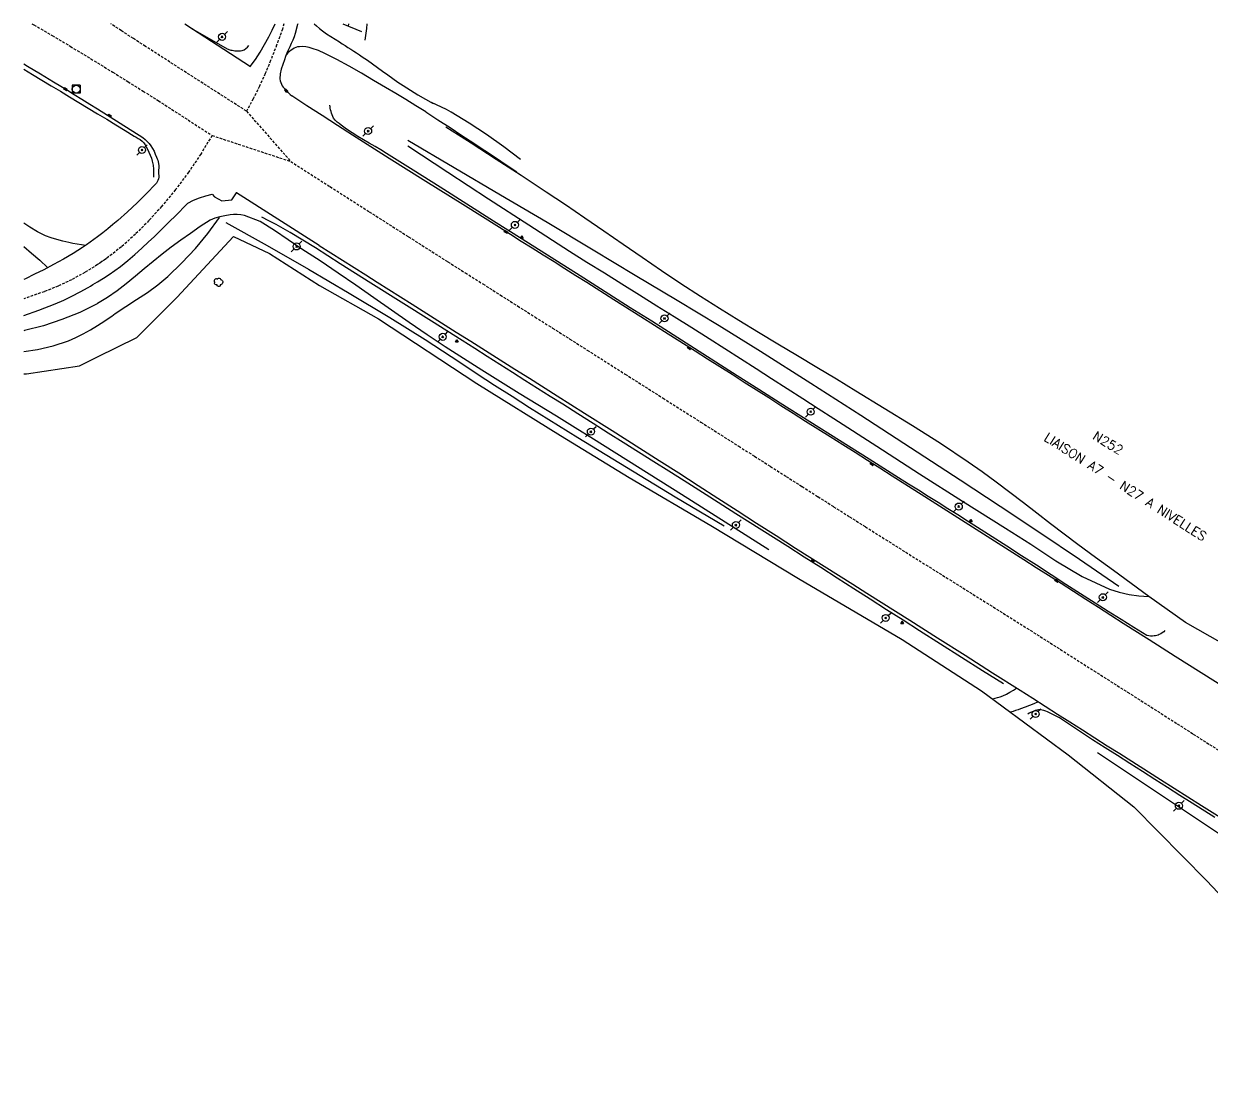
# Model space of a CAD drawing. Header units: millimetres. Extents: x 146000 to 147000, y 145000 to 146000.
# Drawn here: x 146000 to 146225.3, y 145800.9 to 146000 of the extents above; entities that cross this region are included whole.
import ezdxf
from ezdxf.enums import TextEntityAlignment as Align

# ---------------------------------------------------------------- set-up
doc = ezdxf.new("R2010")
doc.units = ezdxf.units.MM
doc.linetypes.add('DASHED', pattern=[0.75, 0.5, -0.25])
doc.layers.get('0').update_dxf_attribs({"linetype": 'CONTINUOUS'})
for name, color, linetype in [('W0001', 6, 'DASHED'), ('W0008', 7, 'CONTINUOUS'), ('W0010', 4, 'CONTINUOUS'), ('W0017', 7, 'CONTINUOUS'), ('W0071', 7, 'CONTINUOUS'), ('W0120', 7, 'CONTINUOUS'), ('W0211', 2, 'CONTINUOUS'), ('W0214', 2, 'CONTINUOUS'), ('W0220', 5, 'DASHED'), ('W0300', 7, 'CONTINUOUS'), ('W0330', 7, 'CONTINUOUS'), ('W0401', 7, 'CONTINUOUS'), ('W0420', 7, 'CONTINUOUS'), ('W0473', 7, 'CONTINUOUS'), ('W0850', 7, 'CONTINUOUS'), ('W0989', 7, 'CONTINUOUS'), ('W0990', 7, 'CONTINUOUS')]:
    doc.layers.add(name, color=color, linetype=linetype)
doc.styles.get("Standard").update_dxf_attribs({"font": 'romans.shx', "width": 0.85})

# ---------------------------------------------------------------- blocks, each defined once
blk = doc.blocks.new('T401')
for p, q in [((-0.3, 0.3), (0, 0.3)), ((-0.3, -0.25), (-0.3, 0.3)), ((-0.3, 0.15), (0, 0.15)), ((-0.3, 0), (0, 0)), ((0, 0.3), (0, -0.25)), ((-0.3, -0.15), (0, -0.15)), ((-0.3, -0.25), (-0.3, -0.3)), ((-0.3, -0.3), (0, -0.3)), ((0, -0.3), (0, -0.25))]:
    blk.add_line(p, q)
blk = doc.blocks.new('T420')
for p, q in [((0.75, 0.75), (-0.75, 0.75)), ((-0.75, 0.75), (-0.75, -0.75)), ((0.75, 0.75), (0.75, -0.75)), ((0.75, -0.75), (-0.75, -0.75))]:
    blk.add_line(p, q)
blk.add_ellipse((0, 0), major_axis=(-0.53, 0.53), ratio=1, start_param=3.926991, end_param=10.210176)
blk = doc.blocks.new('T473')
for p, q in [((-0.166667, 0.166667), (0.166667, -0.166667)), ((-0.166667, -0.166667), (0.166667, 0.166667)), ((0.500001, 0.500001), (1.000002, 1.000002)), ((-1.000002, -1.000002), (-0.500001, -0.500001))]:
    blk.add_line(p, q)
blk.add_ellipse((0, 0), major_axis=(0.471405, 0.471405), ratio=1, start_param=5.4977871438, end_param=11.780972451)
blk = doc.blocks.new('T300')
for p, q in [((-0.8, 0.51), (-0.86, 0.34)), ((-0.86, 0.34), (-0.86, 0.17)), ((-0.86, 0.17), (-0.74, 0.06)), ((-0.69, 0.63), (-0.8, 0.51)), ((-0.8, -0.06), (-0.74, 0.06)), ((-0.74, 0.06), (-0.69, 0.11)), ((-0.57, 0.69), (-0.69, 0.63)), ((-0.46, 0.69), (-0.57, 0.69)), ((-0.29, 0.63), (-0.46, 0.69)), ((-0.29, 0.63), (-0.17, 0.74)), ((-0.23, 0.57), (-0.29, 0.63)), ((-0.17, 0.74), (-0.06, 0.8)), ((-0.06, 0.8), (0.06, 0.8)), ((0.06, 0.8), (0.23, 0.74)), ((0.23, 0.74), (0.34, 0.63)), ((0.34, 0.63), (0.4, 0.51)), ((0.46, 0.46), (0.34, 0.46)), ((0.4, 0.51), (0.4, 0.46)), ((0.57, 0.4), (0.46, 0.46)), ((0.57, 0.4), (0.69, 0.29)), ((0.69, 0.29), (0.74, 0.17)), ((0.74, 0.06), (0.69, -0.17)), ((0.74, 0.17), (0.74, 0.06)), ((-0.8, -0.17), (-0.8, -0.06)), ((-0.8, -0.23), (-0.8, -0.17)), ((-0.74, -0.34), (-0.8, -0.23)), ((-0.69, -0.4), (-0.74, -0.34)), ((-0.51, -0.46), (-0.69, -0.4)), ((-0.4, -0.46), (-0.51, -0.46)), ((-0.4, -0.46), (-0.34, -0.46)), ((-0.34, -0.46), (-0.34, -0.4)), ((-0.34, -0.51), (-0.34, -0.46)), ((-0.29, -0.63), (-0.34, -0.51)), ((-0.17, -0.74), (-0.29, -0.63)), ((-0.06, -0.8), (-0.17, -0.74)), ((0.06, -0.8), (-0.06, -0.8)), ((0.17, -0.74), (0.06, -0.8)), ((0.23, -0.69), (0.17, -0.74)), ((0.29, -0.46), (0.23, -0.46)), ((0.29, -0.63), (0.23, -0.69)), ((0.46, -0.4), (0.29, -0.46)), ((0.34, -0.51), (0.29, -0.63)), ((0.34, -0.51), (0.34, -0.46)), ((0.57, -0.34), (0.46, -0.4)), ((0.63, -0.29), (0.57, -0.34)), ((0.69, -0.17), (0.63, -0.29))]:
    blk.add_line(p, q)
blk = doc.blocks.new('T850')
for p, q in [((-0.25, -0.15), (0, 0.32)), ((0, 0.32), (0.25, -0.15)), ((-0.25, -0.15), (0.25, -0.15))]:
    blk.add_line(p, q)
for major_axis in [(-0.106, 0.106), (-0.0354, 0.0354), (-0.0236, 0.0236)]:
    blk.add_ellipse((0, 0), major_axis=major_axis, ratio=1, start_param=3.926991, end_param=10.210176)

msp = doc.modelspace()

# ---------------------------------------------------------------- linework, layer by layer
at = {"layer": 'W0001'}
for points in [[(146001.54, 146000), (146001.93, 145999.78), (146005.39, 145997.76), (146008.82, 145995.72), (146010.12, 145994.94), (146011.41, 145994.16), (146012.71, 145993.37), (146014, 145992.58)], [(146042.25, 145983.43), (146023.07, 145995.71), (146020.8, 145997.18), (146018.53, 145998.67), (146016.5, 146000)], [(146049.36, 146000), (146049.06, 145998.97), (146047.97, 145995.96), (146046.82, 145993), (146045.8, 145990.54), (146044.71, 145988.13), (146043.52, 145985.75), (146042.25, 145983.43)], [(146014, 145992.58), (146016.89, 145990.81), (146019.77, 145989.02), (146022.64, 145987.22), (146025.51, 145985.41), (146035.72, 145978.81)], [(146042.25, 145983.43), (146050.65, 145973.87)], [(146035.72, 145978.81), (146033.58, 145975.27), (146031.27, 145971.84), (146028.79, 145968.53), (146026.16, 145965.35), (146023.74, 145962.67), (146021.2, 145960.1), (146018.52, 145957.68), (146015.67, 145955.45), (146015.25, 145955.16), (146014.84, 145954.87), (146014.42, 145954.58), (146014, 145954.3)], [(146035.72, 145978.81), (146050.65, 145973.87)], [(146050.65, 145973.87), (146058.1, 145969.1), (146065.55, 145964.34), (146073.01, 145959.59), (146080.47, 145954.84), (146083.77, 145952.74), (146087.08, 145950.65), (146090.38, 145948.55), (146093.69, 145946.46), (146097, 145944.37), (146100.3, 145942.28), (146103.61, 145940.18), (146106.91, 145938.09), (146114.1, 145933.53), (146121.28, 145928.98), (146128.46, 145924.42), (146135.64, 145919.86), (146138.64, 145917.95), (146141.64, 145916.04), (146144.64, 145914.12), (146147.64, 145912.21), (146150.64, 145910.3), (146153.64, 145908.39), (146156.65, 145906.48), (146159.65, 145904.58), (146163.48, 145902.17), (146167.3, 145899.76), (146171.13, 145897.36), (146174.97, 145894.96), (146178.8, 145892.56), (146182.63, 145890.16), (146186.46, 145887.76), (146190.28, 145885.35), (146196.65, 145881.31), (146203.02, 145877.27), (146209.38, 145873.22), (146215.74, 145869.16), (146218.81, 145867.21), (146221.87, 145865.25), (146224.94, 145863.29), (146228, 145861.33)], [(146014, 145954.3), (146011.58, 145952.81), (146009.08, 145951.45), (146006.51, 145950.23), (146003.88, 145949.17), (146000, 145947.84)]]:
    msp.add_lwpolyline(points, dxfattribs=at)
at = {"layer": 'W0008'}
for points in [[(146030.54, 146000), (146042.99, 145991.89)], [(146042.98, 145991.89), (146043.94, 145993.24), (146044.85, 145994.62), (146045.7, 145996.04), (146046.48, 145997.49), (146047.12, 145998.76), (146047.69, 146000)], [(146051.99, 146000), (146051.96, 145999.88), (146051.49, 145998.15), (146051.28, 145997.5), (146051.03, 145996.87), (146050.76, 145996.25), (146050.48, 145995.63), (146050.19, 145995.02), (146049.92, 145994.4), (146049.66, 145993.78), (146049.44, 145993.14), (146049.15, 145992.27), (146048.86, 145991.39), (146048.65, 145990.47), (146048.6, 145989.53), (146048.65, 145989.18), (146048.75, 145988.85), (146048.89, 145988.53), (146049.05, 145988.23), (146049.2, 145988), (146049.39, 145987.78), (146049.58, 145987.58), (146049.77, 145987.38), (146050.03, 145987.1), (146050.29, 145986.83), (146050.56, 145986.56), (146050.84, 145986.3)], [(146014, 145983.78), (146012.52, 145984.7), (146011.04, 145985.62), (146009.56, 145986.53), (146008.08, 145987.44), (146005.63, 145988.93), (146003.18, 145990.42), (146000.73, 145991.9), (146000, 145992.34)], [(146228.31, 145873.75), (146223.37, 145876.87), (146218.44, 145879.99), (146213.51, 145883.12), (146208.58, 145886.25), (146206.22, 145887.76), (146203.86, 145889.27), (146201.5, 145890.78), (146199.14, 145892.29), (146196.78, 145893.8), (146194.42, 145895.31), (146192.06, 145896.82), (146189.7, 145898.33), (146183.46, 145902.3), (146177.21, 145906.27), (146170.96, 145910.24), (146164.71, 145914.2), (146162.37, 145915.68), (146160.03, 145917.17), (146157.69, 145918.65), (146155.35, 145920.13), (146153, 145921.61), (146150.66, 145923.09), (146148.32, 145924.57), (146145.98, 145926.05), (146143.65, 145927.53), (146141.33, 145929.01), (146139.01, 145930.48), (146136.68, 145931.96), (146134.36, 145933.44), (146132.04, 145934.92), (146129.71, 145936.4), (146127.39, 145937.88), (146122.24, 145941.14), (146117.09, 145944.4), (146111.94, 145947.65), (146106.79, 145950.9), (146104.72, 145952.21), (146102.65, 145953.51), (146100.59, 145954.81), (146098.52, 145956.11), (146096.45, 145957.42), (146094.38, 145958.72), (146092.31, 145960.02), (146090.24, 145961.32), (146083.27, 145965.7), (146076.3, 145970.08), (146069.33, 145974.46), (146062.38, 145978.87), (146059.49, 145980.72), (146056.6, 145982.57), (146053.72, 145984.43), (146050.84, 145986.3)], [(146022.6, 145978.39), (146014, 145983.78)], [(146022.6, 145978.4), (146023.02, 145978.06), (146023.41, 145977.68), (146023.77, 145977.28), (146024.1, 145976.85), (146024.43, 145976.34), (146024.71, 145975.8), (146024.96, 145975.25), (146025.2, 145974.69), (146025.32, 145974.4), (146025.43, 145974.1), (146025.52, 145973.79), (146025.59, 145973.48), (146025.62, 145973.06), (146025.61, 145972.64), (146025.58, 145972.22), (146025.57, 145971.8), (146025.57, 145971.5), (146025.6, 145971.19), (146025.6, 145970.87), (146025.55, 145970.56), (146025.45, 145970.28), (146025.32, 145970.02), (146025.16, 145969.78), (146024.97, 145969.56)], [(146024.97, 145969.56), (146023.26, 145967.77), (146021.5, 145966.03), (146019.69, 145964.34), (146017.83, 145962.7), (146016.89, 145961.9), (146015.94, 145961.11), (146014.98, 145960.34), (146014, 145959.59)], [(146031.11, 145965.99), (146032.22, 145966.53), (146033.36, 145966.99), (146034.54, 145967.36), (146035.74, 145967.65), (146036.17, 145967.15), (146037.6, 145966.4), (146039.45, 145966.6), (146040.33, 145967.93), (146040.33, 145967.93), (146040.33, 145967.93), (146040.32, 145967.93), (146040.32, 145967.93)], [(146056.07, 145957.95), (146040.33, 145967.93)], [(146014, 145951.04), (146015.11, 145951.74), (146016.21, 145952.46), (146017.29, 145953.2), (146018.35, 145953.97), (146019.74, 145955.07), (146021.07, 145956.23), (146022.38, 145957.41), (146023.68, 145958.61), (146024.73, 145959.59), (146025.76, 145960.58), (146026.78, 145961.59), (146027.8, 145962.6), (146028.64, 145963.44), (146029.48, 145964.28), (146030.32, 145965.13), (146031.15, 145965.98)], [(146014, 145959.59), (146013.3, 145959.07), (146012.6, 145958.56), (146011.89, 145958.06), (146011.17, 145957.58), (146009.37, 145956.43), (146007.53, 145955.36), (146005.66, 145954.33), (146003.78, 145953.35), (146002.06, 145952.47), (146000.32, 145951.6), (146000, 145951.46)], [(146056.07, 145957.95), (146058.27, 145956.56), (146060.47, 145955.16), (146062.67, 145953.77), (146064.87, 145952.37), (146067.06, 145950.98), (146069.26, 145949.58), (146071.46, 145948.19), (146073.66, 145946.79), (146076.45, 145945.03), (146079.23, 145943.28), (146082.02, 145941.52), (146084.8, 145939.77), (146087.59, 145938.01), (146090.37, 145936.26), (146093.16, 145934.5), (146095.94, 145932.74), (146101.17, 145929.44), (146106.4, 145926.14), (146111.63, 145922.83), (146116.85, 145919.51), (146120.56, 145917.15), (146124.25, 145914.78), (146127.95, 145912.4), (146131.64, 145910.03), (146135.33, 145907.65), (146139.03, 145905.28), (146142.72, 145902.91), (146146.43, 145900.55), (146149.13, 145898.83), (146151.83, 145897.11), (146154.54, 145895.4), (146157.25, 145893.7), (146159.96, 145891.99), (146162.67, 145890.28), (146165.38, 145888.57), (146168.08, 145886.86), (146173.32, 145883.54), (146178.56, 145880.21), (146183.8, 145876.89), (146189.04, 145873.56), (146191.4, 145872.06), (146193.76, 145870.56), (146196.12, 145869.05), (146198.47, 145867.55), (146200.83, 145866.05), (146203.19, 145864.55), (146205.55, 145863.05), (146207.91, 145861.55), (146215.67, 145856.63), (146223.43, 145851.72), (146231.19, 145846.81)], [(146000, 145944.68), (146002.88, 145945.66), (146005.97, 145946.85), (146007.58, 145947.55), (146009.15, 145948.31), (146010.69, 145949.13), (146012.21, 145949.99), (146012.66, 145950.25), (146013.11, 145950.51), (146013.56, 145950.78), (146014, 145951.04)]]:
    msp.add_lwpolyline(points, dxfattribs=at)
at = {"layer": 'W0010'}
for points in [[(146030.56, 146000), (146032.1, 145998.95), (146038.58, 145995.27), (146038.75, 145995.19), (146038.93, 145995.13), (146039.12, 145995.07), (146039.3, 145995.02), (146039.55, 145994.97), (146039.8, 145994.92), (146040.05, 145994.89), (146040.3, 145994.87), (146040.58, 145994.85), (146040.85, 145994.84), (146041.14, 145994.86), (146041.41, 145994.92), (146041.79, 145995.08), (146042.14, 145995.3), (146042.45, 145995.57), (146042.72, 145995.88)], [(146000, 145991.36), (146001.65, 145990.37), (146003.41, 145989.3), (146005.18, 145988.24), (146006.94, 145987.18), (146008.71, 145986.13), (146010.47, 145985.07), (146012.24, 145984.01), (146014, 145982.94)], [(146213.06, 145883.94), (146210.61, 145885.46), (146208.16, 145886.99), (146205.71, 145888.52), (146203.27, 145890.07), (146200.47, 145891.85), (146197.67, 145893.65), (146194.88, 145895.46), (146192.09, 145897.27), (146189.3, 145899.08), (146186.51, 145900.88), (146183.71, 145902.68), (146180.91, 145904.47), (146179.05, 145905.65), (146177.18, 145906.83), (146175.31, 145908), (146173.44, 145909.17), (146171.58, 145910.34), (146169.71, 145911.51), (146167.84, 145912.68), (146165.97, 145913.86), (146160.35, 145917.4), (146154.73, 145920.94), (146149.11, 145924.49), (146143.49, 145928.04), (146139.43, 145930.62), (146135.36, 145933.21), (146131.3, 145935.79), (146127.24, 145938.38), (146123.18, 145940.96), (146119.12, 145943.55), (146115.06, 145946.13), (146111, 145948.71), (146105.53, 145952.18), (146100.06, 145955.65), (146094.58, 145959.11), (146089.11, 145962.57), (146084.04, 145965.78), (146078.97, 145969), (146073.9, 145972.21), (146068.82, 145975.4), (146067.74, 145976.06), (146066.65, 145976.7), (146065.55, 145977.34), (146064.45, 145977.97), (146063.36, 145978.62), (146062.28, 145979.29), (146061.23, 145980), (146060.2, 145980.75), (146059.82, 145981.05), (146059.44, 145981.36), (146059.09, 145981.7), (146058.78, 145982.09), (146058.61, 145982.39), (146058.49, 145982.71), (146058.39, 145983.03), (146058.3, 145983.36), (146058.22, 145983.65), (146058.15, 145983.96), (146058.1, 145984.26), (146058.07, 145984.57)], [(146014, 145982.94), (146015.74, 145981.89), (146017.48, 145980.83), (146019.22, 145979.76), (146020.95, 145978.69), (146021.33, 145978.47), (146021.72, 145978.26), (146022.1, 145978.02), (146022.44, 145977.74), (146022.75, 145977.4), (146023.01, 145977.02), (146023.25, 145976.63), (146023.46, 145976.23), (146023.74, 145975.67), (146024, 145975.1), (146024.21, 145974.52), (146024.38, 145973.91), (146024.52, 145973.16), (146024.6, 145972.41), (146024.62, 145971.65), (146024.59, 145970.89)], [(146185.88, 145874.77), (146181.89, 145877.28), (146177.9, 145879.8), (146173.92, 145882.32), (146169.94, 145884.85), (146166.81, 145886.84), (146163.69, 145888.84), (146160.56, 145890.84), (146157.44, 145892.83), (146154.31, 145894.83), (146151.18, 145896.83), (146148.06, 145898.82), (146144.93, 145900.82), (146140.01, 145903.94), (146135.09, 145907.05), (146130.17, 145910.17), (146125.25, 145913.28), (146122.38, 145915.1), (146119.5, 145916.91), (146116.62, 145918.73), (146113.74, 145920.54), (146110.87, 145922.36), (146107.99, 145924.17), (146105.11, 145925.99), (146102.24, 145927.81), (146099.85, 145929.32), (146097.47, 145930.83), (146095.08, 145932.35), (146092.7, 145933.86), (146090.31, 145935.38), (146087.93, 145936.89), (146085.54, 145938.41), (146083.15, 145939.92), (146077.38, 145943.55), (146071.6, 145947.19), (146065.83, 145950.82), (146060.05, 145954.45), (146057.69, 145955.95), (146055.34, 145957.47), (146052.97, 145958.96), (146050.57, 145960.4), (146049.24, 145961.16), (146047.88, 145961.89), (146046.52, 145962.6), (146045.14, 145963.28)], [(146216.49, 145884.91), (146216.25, 145884.68), (146215.98, 145884.47), (146215.71, 145884.29), (146215.41, 145884.13), (146215.18, 145884.03), (146214.94, 145883.95), (146214.69, 145883.9), (146214.45, 145883.86), (146214.1, 145883.84), (146213.75, 145883.84), (146213.41, 145883.88), (146213.06, 145883.94)], [(146225.93, 145849.42), (146221.67, 145852.12), (146219.3, 145853.62), (146216.94, 145855.13), (146214.57, 145856.64), (146212.21, 145858.15), (146209.85, 145859.66), (146207.48, 145861.17), (146205.12, 145862.67), (146202.74, 145864.17), (146200.66, 145865.54), (146198.59, 145866.97), (146196.46, 145868.33), (146194.21, 145869.47), (146193.88, 145869.6), (146193.54, 145869.72), (146193.19, 145869.81), (146192.83, 145869.85), (146192.51, 145869.84), (146192.19, 145869.79), (146191.89, 145869.71), (146191.59, 145869.61), (146191.29, 145869.49), (146191, 145869.35), (146190.73, 145869.19), (146190.47, 145869.01)]]:
    msp.add_lwpolyline(points, dxfattribs=at)
at = {"layer": 'W0017'}
for points in [[(146011.74, 145957.95), (146010.93, 145958.06), (146010.13, 145958.18), (146009.33, 145958.33), (146008.53, 145958.5), (146007.42, 145958.77), (146006.3, 145959.05), (146005.2, 145959.39), (146004.13, 145959.8), (146002.61, 145960.54), (146001.16, 145961.4), (146000, 145962.14)], [(146000, 145957.72), (146001.48, 145956.48), (146003.02, 145955.13), (146004.53, 145953.74)]]:
    msp.add_lwpolyline(points, dxfattribs=at)
at = {"layer": 'W0071'}
for points in [[(146055.08, 146000), (146055.54, 145999.58), (146056.09, 145999.11), (146056.65, 145998.66), (146057.43, 145998.1), (146058.24, 145997.58), (146059.06, 145997.07), (146059.87, 145996.56), (146060.41, 145996.21), (146060.96, 145995.86), (146061.5, 145995.51), (146062.05, 145995.16), (146062.59, 145994.81), (146063.14, 145994.46), (146063.68, 145994.11), (146064.22, 145993.75), (146065.19, 145993.08), (146066.16, 145992.39), (146067.12, 145991.7), (146068.08, 145991), (146069.04, 145990.31), (146070, 145989.62), (146070.98, 145988.95), (146071.96, 145988.29), (146073.36, 145987.4), (146074.78, 145986.53), (146076.21, 145985.7), (146077.66, 145984.88)], [(146076.3, 145983.27), (146074.39, 145984.44), (146072.48, 145985.6), (146070.56, 145986.75), (146068.63, 145987.89), (146066.34, 145989.25), (146064.04, 145990.6), (146061.72, 145991.93), (146059.37, 145993.19), (146058.24, 145993.79), (146057.11, 145994.37), (146055.94, 145994.91), (146054.73, 145995.33), (146054.14, 145995.49), (146053.53, 145995.61), (146052.91, 145995.67), (146052.29, 145995.65), (146051.95, 145995.59), (146051.63, 145995.49), (146051.32, 145995.35), (146051.02, 145995.19), (146050.7, 145994.98), (146050.39, 145994.74), (146050.11, 145994.47), (146049.85, 145994.18)], [(146094.21, 145974.25), (146091.05, 145976.66), (146087.81, 145978.96), (146084.5, 145981.15), (146081.11, 145983.21), (146080.2, 145983.72), (146079.27, 145984.2), (146078.33, 145984.65), (146077.37, 145985.06)], [(146076.3, 145983.27), (146078.58, 145981.79), (146080.86, 145980.31), (146083.13, 145978.82), (146085.4, 145977.32), (146087.44, 145975.97), (146089.47, 145974.61), (146091.5, 145973.25), (146093.53, 145971.89)], [(146183.74, 145871.97), (146184.25, 145872.06), (146184.74, 145872.19), (146185.23, 145872.34), (146185.71, 145872.52), (146186.4, 145872.83), (146187.08, 145873.18), (146187.73, 145873.57), (146188.35, 145873.99)], [(146192.44, 145871.39), (146191.62, 145871.02), (146190.78, 145870.67), (146189.94, 145870.33), (146189.1, 145870.02), (146188.62, 145869.85), (146188.15, 145869.7), (146187.67, 145869.55), (146187.18, 145869.42)]]:
    msp.add_lwpolyline(points, dxfattribs=at)
at = {"layer": 'W0120'}
msp.add_lwpolyline([(146060.52, 146000), (146064.06, 145998.56)], dxfattribs=at)
at = {"layer": 'W0211'}
for points in [[(146064.76, 145996.91), (146065.09, 145999.09), (146065.16, 146000)], [(146213.46, 145891.33), (146210.08, 145893.79), (146206.7, 145896.26), (146203.33, 145898.74), (146199.97, 145901.23), (146197.36, 145903.19), (146194.78, 145905.16), (146192.2, 145907.15), (146189.63, 145909.14), (146187.04, 145911.11), (146184.44, 145913.07), (146181.81, 145914.99), (146179.14, 145916.86), (146173.9, 145920.35), (146168.57, 145923.71), (146163.2, 145927), (146157.83, 145930.3), (146154.16, 145932.56), (146150.47, 145934.8), (146146.77, 145937.02), (146143.06, 145939.23), (146139.36, 145941.46), (146135.68, 145943.7), (146132.01, 145945.97), (146128.36, 145948.28), (146124.66, 145950.69), (146120.99, 145953.15), (146117.34, 145955.63), (146113.7, 145958.14), (146110.06, 145960.64), (146106.42, 145963.15), (146102.77, 145965.63), (146099.1, 145968.08), (146094.37, 145971.19), (146089.63, 145974.28), (146084.87, 145977.34), (146080.09, 145980.37)], [(146141.36, 145900.19), (146133.06, 145905.45), (146124.75, 145910.7), (146116.43, 145915.94), (146108.11, 145921.17), (146104.59, 145923.37), (146101.05, 145925.55), (146097.52, 145927.72), (146093.98, 145929.89), (146090.45, 145932.07), (146086.93, 145934.26), (146083.42, 145936.48), (146079.93, 145938.73), (146076.5, 145941), (146073.11, 145943.32), (146069.74, 145945.67), (146066.38, 145948.03), (146063.01, 145950.38), (146059.62, 145952.71), (146056.21, 145955), (146052.76, 145957.24), (146050.18, 145958.98), (146047.58, 145960.81), (146044.83, 145962.46), (146041.86, 145963.64), (146041.19, 145963.78), (146040.5, 145963.82), (146039.82, 145963.79), (146039.15, 145963.73), (146038.17, 145963.59), (146037.21, 145963.38), (146036.27, 145963.1), (146035.34, 145962.76)], [(146035.34, 145962.76), (146033.48, 145961.51), (146031.63, 145960.24), (146029.8, 145958.94), (146027.98, 145957.63), (146026.23, 145956.3), (146024.52, 145954.92), (146022.84, 145953.5), (146021.17, 145952.09), (146019.46, 145950.69), (146017.71, 145949.35), (146015.89, 145948.09), (146014, 145946.94)], [(146014, 145946.94), (146013.98, 145946.93), (146013.96, 145946.92), (146013.95, 145946.91), (146013.93, 145946.9), (146010.63, 145945.25), (146007.22, 145943.87), (146003.72, 145942.72), (146000.17, 145941.78), (146000, 145941.75)], [(146239.38, 145837.9), (146235, 145840.8), (146230.63, 145843.71), (146226.25, 145846.62), (146221.88, 145849.54), (146217.33, 145852.58), (146212.78, 145855.62), (146208.24, 145858.66), (146203.7, 145861.71)]]:
    msp.add_lwpolyline(points, dxfattribs=at)
at = {"layer": 'W0214'}
msp.add_lwpolyline([(146072.83, 145976.86), (146080.48, 145971.82), (146088.14, 145966.81), (146095.83, 145961.84), (146103.54, 145956.89), (146106.84, 145954.8), (146110.15, 145952.72), (146113.46, 145950.65), (146116.78, 145948.59), (146120.1, 145946.52), (146123.41, 145944.46), (146126.72, 145942.38), (146130.03, 145940.3), (146132.99, 145938.41), (146135.95, 145936.51), (146138.91, 145934.61), (146141.86, 145932.7), (146144.82, 145930.8), (146147.77, 145928.89), (146150.73, 145926.99), (146153.69, 145925.09), (146161.8, 145919.87), (146169.91, 145914.63), (146178.05, 145909.43), (146186.25, 145904.34), (146191.03, 145901.27), (146195.81, 145898.1), (146200.76, 145895.16), (146205.99, 145892.77), (146207.81, 145892.17), (146209.67, 145891.73), (146211.56, 145891.45), (146213.46, 145891.33)], dxfattribs=at)
at = {"layer": 'W0220'}
msp.add_lwpolyline([(146061.6, 145999.55), (146061.68, 146000)], dxfattribs=at)
at = {"layer": 'W0300'}
for points in [[(146072.84, 145977.9), (146081.66, 145972.74), (146090.47, 145967.55), (146099.27, 145962.33), (146108.05, 145957.1), (146116.01, 145952.33), (146123.96, 145947.55), (146131.89, 145942.74), (146139.78, 145937.86), (146149.31, 145931.85), (146158.79, 145925.77), (146168.24, 145919.64), (146177.66, 145913.47), (146185.22, 145908.49), (146192.75, 145903.47), (146200.26, 145898.41), (146207.74, 145893.32)], [(146014, 145942.77), (146014.68, 145943.21), (146015.35, 145943.66), (146016.01, 145944.1), (146016.68, 145944.56), (146017.35, 145945.01), (146018.01, 145945.46), (146018.68, 145945.91), (146019.35, 145946.35), (146021.41, 145947.69), (146023.45, 145949.05), (146025.45, 145950.49), (146027.34, 145952.07), (146030.02, 145954.64), (146032.56, 145957.37), (146034.93, 145960.23), (146037.14, 145963.23)], [(146038.33, 145962.28), (146046.18, 145957.91), (146053.99, 145953.45), (146061.75, 145948.91), (146069.45, 145944.27), (146072.8, 145942.19), (146076.12, 145940.08), (146079.43, 145937.94), (146082.73, 145935.79), (146086.02, 145933.62), (146089.32, 145931.47), (146092.63, 145929.33), (146095.96, 145927.23), (146105.13, 145921.52), (146114.33, 145915.87), (146123.57, 145910.27), (146132.84, 145904.73)], [(146000, 145937.81), (146002.61, 145938.22), (146005.57, 145938.91), (146008.46, 145939.86), (146009.9, 145940.48), (146011.3, 145941.18), (146012.67, 145941.95), (146014, 145942.77)]]:
    msp.add_lwpolyline(points, dxfattribs=at)
at = {"layer": 'W0330'}
for points in [[(146014, 145936.8), (146021.48, 145940.48), (146029.02, 145948.04), (146039.77, 145959.64)], [(146039.77, 145959.64), (146046.62, 145956.41), (146056.11, 145950.36)], [(146056.09, 145950.35), (146067.32, 145944.04), (146085.96, 145931.76), (146101.85, 145921.91), (146114.84, 145913.93), (146130.33, 145904.8), (146146.95, 145894.78), (146166.61, 145883.17), (146181.7, 145873.48), (146198.13, 145861.31), (146210.6, 145851.44), (146224.4, 145837.43), (146236.16, 145825), (146247.79, 145813.72), (146255.47, 145807.3), (146264.6, 145800.91)], [(146000, 145933.58), (146000.5, 145933.61), (146010.57, 145935.12), (146014, 145936.8)], [(146247.4, 145873.37), (146231.66, 145880.03), (146220.4, 145886.42), (146213.46, 145891.33)]]:
    msp.add_lwpolyline(points, dxfattribs=at)

# ---------------------------------------------------------------- block references
at = {"layer": 'W0300'}
msp.add_blockref('T300', (146037, 145950.94), dxfattribs=at)
at = {"layer": 'W0401'}
for p, rotation in [((146008, 145987.72), 58.48744626004012), ((146008.01, 145987.72), 58.48744626004012), ((146049.69, 145987.21), 222.7357509673831), ((146016.39, 145982.67), 58.0416807940484), ((146091.58, 145960.65), 57.81049255102182), ((146126.32, 145938.61), 57.62427427349058), ((146160.98, 145916.59), 57.68323246640614), ((146149.67, 145898.06), 237.629907358323), ((146195.99, 145894.46), 57.36592919832403)]:
    msp.add_blockref('T401', p, dxfattribs=dict(at, rotation=rotation))
at = {"layer": 'W0420'}
msp.add_blockref('T420', (146009.96, 145987.59), dxfattribs=at)
at = {"layer": 'W0473'}
for p in [(146037.62, 145997.52), (146065.33, 145979.65), (146022.43, 145976.05), (146093.17, 145961.84), (146051.76, 145957.75), (146121.55, 145944.12), (146079.48, 145940.61), (146149.28, 145926.4), (146107.58, 145922.63), (146177.37, 145908.42), (146135.09, 145904.92), (146204.7, 145891.21), (146163.52, 145887.28), (146191.94, 145869.06), (146219.13, 145851.65)]:
    msp.add_blockref('T473', p, dxfattribs=at)
at = {"layer": 'W0850'}
for p in [(146094.47, 145959.49), (146082.17, 145939.8), (146179.67, 145905.72), (146166.65, 145886.4)]:
    msp.add_blockref('T850', p, dxfattribs=at)

# ---------------------------------------------------------------- texts
at = {"layer": 'W0989'}
msp.add_text('LIAISON A7 - N27 A NIVELLES  ', height=1.75, rotation=327.5145, dxfattribs=at).set_placement((146210.01, 145911.51), align=Align.MIDDLE_CENTER)
at = {"layer": 'W0990'}
msp.add_text('N252  ', height=1.75, rotation=328.8195, dxfattribs=at).set_placement((146206.74, 145919.86), align=Align.MIDDLE_CENTER)

doc.saveas('drawing.dxf')
